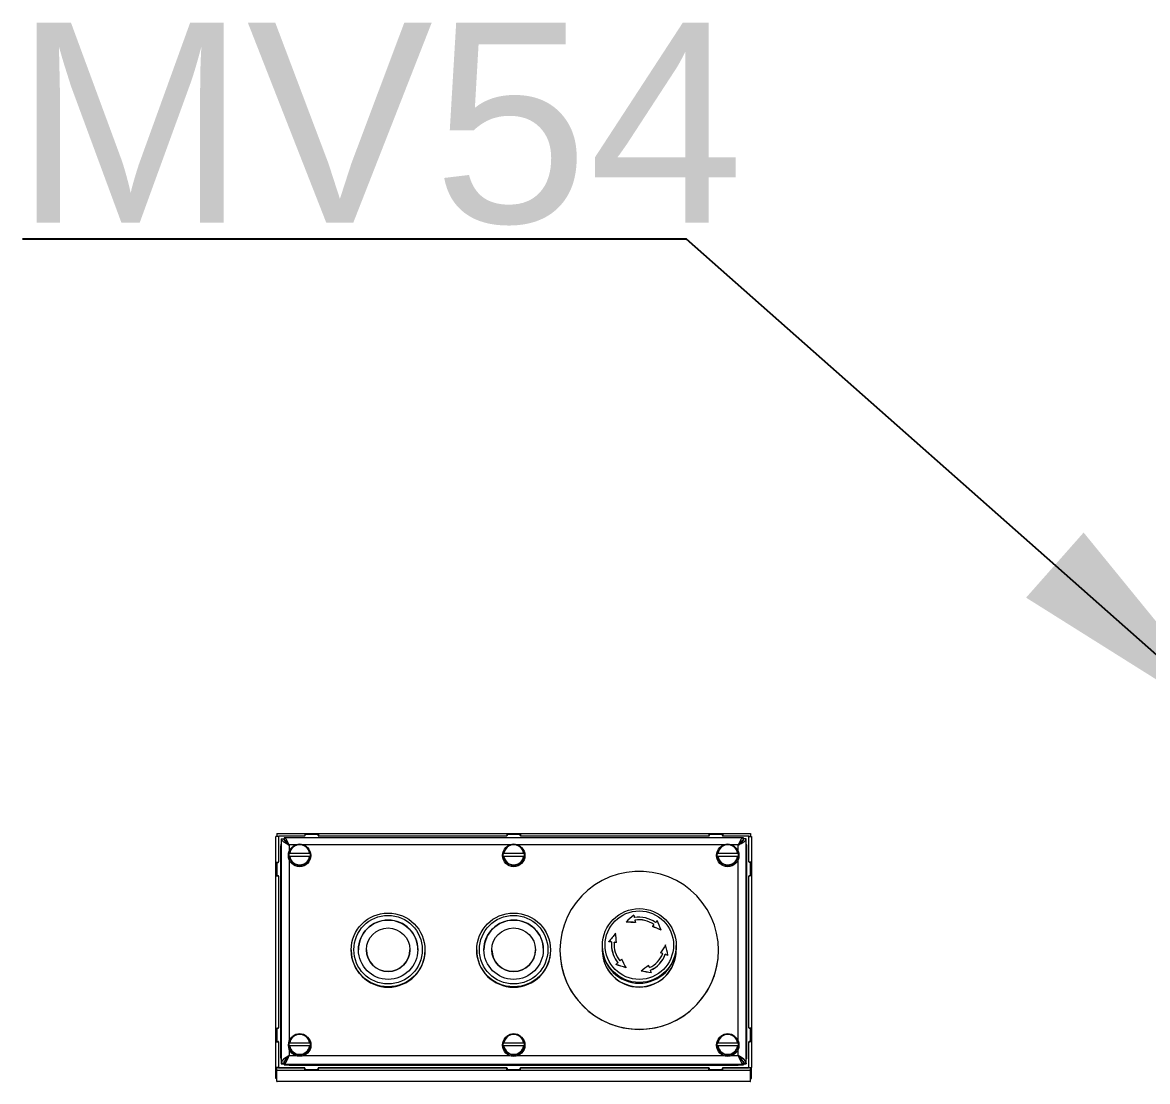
# Model space of a CAD drawing. Header units: millimetres. Extents: x -187347 to 135007, y -6415 to 292048.
# Drawn here: x -56448.2 to -56022.4, y 30405 to 30805.6 of the extents above; entities that cross this region are included whole.
import ezdxf

# ---------------------------------------------------------------- set-up
doc = ezdxf.new("R2010")
doc.units = ezdxf.units.MM
doc.header["$LTSCALE"] = 100
doc.layers.get('0').update_dxf_attribs({"lineweight": 18})
doc.layers.add('Layout Multivac', color=2, linetype='Continuous')
doc.styles.add('Arial_1', font='arial.ttf', dxfattribs={"height": 0.056895})
doc.styles.add('MEYN_DIM', font='')
doc.styles.get('MEYN_DIM').set_extended_font_data('Univers 45 Light')
doc.dimstyles.new('MEYN_SALES', dxfattribs={"dimtxt": 2, "dimasz": 1.5, "dimexe": 1, "dimexo": 0, "dimgap": 1, "dimtad": 1, "dimdsep": 46, "dimlunit": 6, "dimtxsty": 'MEYN_DIM', "dimcen": 1, "dimclrd": 4, "dimclre": 4, "dimclrt": 3, "dimadec": 0, "dimazin": 0, "dimtfac": 1, "dimtdec": 4, "dimtmove": 0, "dimatfit": 3, "dimfxl": 1, "dimtolj": 1, "dimarcsym": 0})

# ---------------------------------------------------------------- blocks, each defined once
blk = doc.blocks.new('I310 MD_right to left')
at = {"color": 0, "linetype": 'Continuous', "lineweight": 18}
for p, q in [((1978.52, -463.27), (1978.52, -467.42)), ((1978.52, -463.27), (2157.72, -463.27)), ((1978.67, -463.3), (1978.52, -463.27)), ((2157.72, -463.27), (2157.58, -463.3)), ((2157.72, -463.27), (2157.72, -467.42)), ((1978.52, -464.37), (1978.12, -464.37)), ((1978.12, -464.37), (1978.12, -468.52)), ((1978.52, -467.42), (1989.02, -467.42)), ((1978.52, -467.42), (1978.52, -468.42)), ((1989.02, -467.37), (1994.22, -467.37)), ((1989.02, -467.42), (1989.02, -467.37)), ((1989.02, -467.42), (1989.02, -468.39)), ((1989.12, -468.06), (1989.12, -467.97)), ((1989.12, -468.06), (1989.12, -468.26)), ((1989.32, -467.77), (1989.32, -467.86)), ((1993.92, -467.77), (1989.32, -467.77)), ((1993.92, -467.86), (1989.32, -467.86)), ((1993.92, -467.86), (1993.92, -467.77)), ((1994.12, -467.97), (1994.12, -468.06)), ((1994.12, -468.26), (1994.12, -468.06)), ((1994.22, -467.37), (1994.22, -467.42)), ((1994.22, -467.42), (2065.52, -467.42)), ((1994.22, -467.42), (1994.22, -468.39)), ((2065.52, -467.37), (2070.72, -467.37)), ((2065.52, -467.42), (2065.52, -467.37)), ((2065.52, -467.42), (2065.52, -468.39)), ((2065.62, -468.06), (2065.62, -467.97)), ((2065.62, -468.06), (2065.62, -468.26)), ((2065.82, -467.77), (2065.82, -467.86)), ((2070.42, -467.77), (2065.82, -467.77)), ((2070.42, -467.86), (2065.82, -467.86)), ((2070.42, -467.86), (2070.42, -467.77)), ((2070.62, -467.97), (2070.62, -468.06)), ((2070.62, -468.26), (2070.62, -468.06)), ((2070.72, -467.37), (2070.72, -467.42)), ((2070.72, -467.42), (2142.02, -467.42)), ((2070.72, -467.42), (2070.72, -468.39)), ((2142.02, -467.42), (2142.02, -467.37)), ((2142.02, -467.37), (2147.22, -467.37)), ((2142.02, -467.42), (2142.02, -468.39)), ((2142.12, -468.06), (2142.12, -467.97)), ((2142.12, -468.06), (2142.12, -468.26)), ((2142.32, -467.77), (2142.32, -467.86)), ((2146.92, -467.77), (2142.32, -467.77)), ((2146.92, -467.86), (2142.32, -467.86)), ((2146.92, -467.86), (2146.92, -467.77)), ((2147.12, -467.97), (2147.12, -468.06)), ((2147.12, -468.26), (2147.12, -468.06)), ((2147.22, -467.37), (2147.22, -467.42)), ((2147.22, -467.42), (2157.72, -467.42)), ((2147.22, -467.42), (2147.22, -468.39)), ((2157.72, -464.37), (2158.12, -464.37)), ((2157.72, -467.42), (2157.72, -468.42)), ((2158.12, -464.37), (2158.12, -468.52)), ((1979.12, -468.52), (1978.12, -468.52)), ((1978.12, -478.28), (1978.12, -468.52)), ((1978.52, -468.42), (1988.92, -468.42)), ((1979.12, -468.42), (1979.12, -468.52)), ((1979.12, -468.62), (1979.12, -468.52)), ((1979.12, -468.65), (1979.12, -468.62)), ((1979.12, -468.65), (1979.12, -478.22)), ((1979.32, -468.42), (1979.32, -468.45)), ((1988.92, -468.45), (1979.32, -468.45)), ((1980.02, -472.44), (1980.02, -472.53)), ((1980.02, -552.22), (1980.02, -472.53)), ((1981.12, -469.95), (1980.12, -469.95)), ((1981.12, -469.95), (1980.12, -469.95)), ((1980.12, -470.19), (1980.12, -469.95)), ((1980.12, -469.95), (1980.12, -469.95)), ((1980.12, -470.19), (1980.12, -555.06)), ((1980.12, -470.19), (1981.12, -470.19)), ((1981.12, -470.08), (1981.2, -470.02)), ((1981.22, -469.79), (1981.22, -469.56)), ((2155.02, -469.79), (1981.22, -469.79)), ((1981.22, -470.79), (1981.22, -469.79)), ((2154.82, -469.54), (1981.42, -469.54)), ((1983.12, -469.35), (1983.12, -469.44)), ((1983.12, -469.35), (2153.12, -469.35)), ((1983.12, -469.44), (2153.12, -469.44)), ((1988.92, -468.45), (1988.92, -468.42)), ((1994.32, -468.42), (2065.42, -468.42)), ((1994.32, -468.42), (1994.32, -468.45)), ((2065.42, -468.45), (1994.32, -468.45)), ((2065.42, -468.45), (2065.42, -468.42)), ((2070.82, -468.42), (2141.92, -468.42)), ((2070.82, -468.42), (2070.82, -468.45)), ((2141.92, -468.45), (2070.82, -468.45)), ((2141.92, -468.45), (2141.92, -468.42)), ((2147.32, -468.42), (2157.72, -468.42)), ((2147.32, -468.42), (2147.32, -468.45)), ((2156.92, -468.45), (2147.32, -468.45)), ((2153.12, -469.35), (2153.12, -469.44)), ((2155.02, -469.79), (2155.02, -469.56)), ((2155.02, -469.79), (2155.02, -470.79)), ((2155.05, -470.02), (2155.12, -470.08)), ((2156.12, -469.95), (2155.12, -469.95)), ((2156.12, -469.95), (2155.12, -469.95)), ((2156.12, -470.19), (2155.12, -470.19)), ((2156.12, -470.19), (2156.12, -469.95)), ((2156.12, -469.95), (2156.12, -469.95)), ((2156.12, -555.06), (2156.12, -470.19)), ((2156.22, -472.44), (2156.22, -472.53)), ((2156.22, -472.53), (2156.22, -552.22)), ((2156.92, -468.45), (2156.92, -468.42)), ((2157.12, -468.42), (2157.12, -468.52)), ((2157.12, -468.52), (2158.12, -468.52)), ((2157.12, -468.52), (2157.12, -468.62)), ((2157.12, -468.62), (2157.12, -468.65)), ((2157.12, -478.22), (2157.12, -468.65)), ((2158.12, -468.52), (2158.12, -478.28)), ((1985.69, -473.04), (1983.12, -473.04)), ((1983.12, -473.04), (1983.12, -475.59)), ((1983.39, -476.72), (1990.85, -476.72)), ((2066.69, -473.04), (1988.56, -473.04)), ((2064.39, -476.72), (2071.85, -476.72)), ((2147.69, -473.04), (2069.56, -473.04)), ((2145.39, -476.72), (2152.85, -476.72)), ((2153.12, -473.04), (2150.56, -473.04)), ((2153.12, -475.59), (2153.12, -473.04)), ((1978.12, -478.28), (1979.1, -478.28)), ((1978.12, -483.41), (1978.12, -478.28)), ((1978.52, -478.62), (1978.52, -478.53)), ((1978.52, -478.62), (1978.52, -483.2)), ((1978.72, -478.33), (1978.72, -478.42)), ((1978.92, -478.33), (1978.72, -478.33)), ((1978.92, -478.42), (1978.72, -478.42)), ((1978.92, -478.42), (1978.92, -478.33)), ((1983.07, -477.78), (1991.17, -477.78)), ((1983.12, -478.46), (1983.12, -547.32)), ((1990.85, -477.91), (1983.39, -477.91)), ((2064.07, -477.78), (2072.17, -477.78)), ((2071.85, -477.91), (2064.39, -477.91)), ((2145.07, -477.78), (2153.17, -477.78)), ((2152.85, -477.91), (2145.39, -477.91)), ((2153.12, -547.32), (2153.12, -478.46)), ((2158.12, -478.28), (2157.15, -478.28)), ((2157.32, -478.33), (2157.32, -478.42)), ((2157.52, -478.33), (2157.32, -478.33)), ((2157.52, -478.42), (2157.32, -478.42)), ((2157.52, -478.42), (2157.52, -478.33)), ((2157.72, -478.53), (2157.72, -478.62)), ((2157.72, -483.2), (2157.72, -478.62)), ((2158.12, -478.28), (2158.12, -483.41)), ((1978.12, -483.41), (1978.99, -483.41)), ((1978.12, -483.46), (1978.12, -483.41)), ((1978.12, -483.46), (1979.07, -483.46)), ((1978.12, -541.04), (1978.12, -483.46)), ((1978.72, -483.4), (1978.92, -483.4)), ((1979.12, -483.6), (1979.12, -540.98)), ((2157.12, -540.98), (2157.12, -483.6)), ((2158.12, -483.46), (2157.17, -483.46)), ((2158.12, -483.41), (2157.25, -483.41)), ((2157.32, -483.4), (2157.52, -483.4)), ((2158.12, -483.41), (2158.12, -483.46)), ((2158.12, -483.46), (2158.12, -541.04)), ((2015.98, -504.37), (2015.98, -504.41)), ((2019.94, -504.98), (2019.94, -505.03)), ((2025.62, -506.29), (2025.62, -506.34)), ((2029.43, -507.47), (2029.43, -507.51)), ((1990.62, -512.89), (1990.62, -512.9)), ((2006.62, -512.94), (2006.62, -513)), ((2006.62, -514.4), (2006.62, -514.72)), ((2009.77, -510.99), (2009.77, -511.03)), ((2010.75, -511.34), (2010.75, -511.38)), ((2012.55, -511.96), (2012.55, -512)), ((2031.12, -514.95), (2031.12, -514.91)), ((2034.62, -513), (2034.62, -512.94)), ((2034.62, -514.72), (2034.62, -514.4)), ((2050.62, -512.9), (2050.62, -512.89)), ((2054.12, -512.89), (2054.12, -513.04)), ((2056.87, -513.12), (2056.87, -513.12)), ((2059.87, -513.12), (2059.87, -513.12)), ((2076.37, -513.12), (2076.37, -513.12)), ((2079.37, -513.12), (2079.37, -513.12)), ((2082.12, -513.04), (2082.12, -512.89)), ((2101.62, -512.89), (2101.62, -513.04)), ((2104.37, -513.12), (2104.37, -513.12)), ((2107.37, -513.12), (2107.37, -513.12)), ((2123.87, -513.12), (2123.87, -513.12)), ((2126.87, -513.12), (2126.87, -513.12)), ((2129.62, -513.04), (2129.62, -512.89)), ((2029.19, -515.8), (2029.19, -515.84)), ((2030.07, -515.9), (2030.07, -515.95)), ((2032.09, -516.14), (2032.09, -516.18)), ((2012.33, -520.48), (2012.33, -520.53)), ((2015.6, -521.92), (2015.6, -521.96)), ((2022.06, -523.41), (2022.06, -523.45)), ((2025.62, -523.55), (2025.62, -523.59)), ((1978.12, -541.04), (1979.1, -541.04)), ((1978.12, -546.17), (1978.12, -541.04)), ((1978.52, -541.38), (1978.52, -541.29)), ((1978.52, -541.38), (1978.52, -545.96)), ((1978.72, -541.09), (1978.72, -541.18)), ((1978.92, -541.09), (1978.72, -541.09)), ((1978.92, -541.18), (1978.72, -541.18)), ((1978.92, -541.18), (1978.92, -541.09)), ((2158.12, -541.04), (2157.15, -541.04)), ((2157.32, -541.09), (2157.32, -541.18)), ((2157.52, -541.09), (2157.32, -541.09)), ((2157.52, -541.18), (2157.32, -541.18)), ((2157.52, -541.18), (2157.52, -541.09)), ((2157.72, -541.29), (2157.72, -541.38)), ((2157.72, -545.96), (2157.72, -541.38)), ((2158.12, -541.04), (2158.12, -546.17)), ((1978.12, -546.17), (1978.99, -546.17)), ((1978.12, -546.22), (1978.12, -546.17)), ((1978.12, -546.22), (1979.07, -546.22)), ((1978.12, -555.99), (1978.12, -546.22)), ((1978.72, -546.16), (1978.92, -546.16)), ((1979.12, -546.36), (1979.12, -555.92)), ((1983.39, -548.44), (1990.85, -548.44)), ((2064.39, -548.44), (2071.85, -548.44)), ((2145.39, -548.44), (2152.85, -548.44)), ((2157.12, -555.92), (2157.12, -546.36)), ((2158.12, -546.22), (2157.17, -546.22)), ((2158.12, -546.17), (2157.25, -546.17)), ((2157.32, -546.16), (2157.52, -546.16)), ((2158.12, -546.17), (2158.12, -546.22)), ((2158.12, -546.22), (2158.12, -555.99)), ((1982.53, -553.56), (1982.29, -553.34)), ((1983.07, -549.51), (1991.17, -549.51)), ((1983.12, -550.18), (1983.12, -552.74)), ((1983.12, -552.74), (1985.69, -552.74)), ((1990.85, -549.64), (1983.39, -549.64)), ((1988.56, -552.74), (2066.69, -552.74)), ((2064.07, -549.51), (2072.17, -549.51)), ((2071.85, -549.64), (2064.39, -549.64)), ((2069.56, -552.74), (2147.69, -552.74)), ((2145.07, -549.51), (2153.17, -549.51)), ((2152.85, -549.64), (2145.39, -549.64)), ((2150.56, -552.74), (2153.12, -552.74)), ((2153.12, -552.74), (2153.12, -550.18)), ((2153.95, -553.35), (2153.72, -553.56)), ((1979.12, -555.99), (1978.12, -555.99)), ((1978.52, -555.99), (1978.52, -556.08)), ((1979.21, -556.08), (1978.52, -556.08)), ((1978.52, -557.08), (1978.52, -556.08)), ((1989.02, -557.08), (1978.52, -557.08)), ((1979.12, -555.99), (1979.12, -555.92)), ((1979.32, -556.12), (1988.92, -556.12)), ((1980.12, -555.06), (1981.12, -555.06)), ((1981.22, -554.47), (1981.22, -555.46)), ((1981.22, -555.47), (2155.02, -555.47)), ((1981.42, -554.21), (1981.91, -554.21)), ((1989.02, -557.08), (1989.02, -556.15)), ((1994.22, -557.03), (1989.02, -557.03)), ((1989.12, -556.32), (1989.12, -556.52)), ((1989.32, -556.72), (1993.92, -556.72)), ((1994.12, -556.52), (1994.12, -556.32)), ((1994.22, -557.08), (1994.22, -556.15)), ((2065.52, -557.08), (1994.22, -557.08)), ((1994.32, -556.12), (2065.42, -556.12)), ((2065.52, -557.08), (2065.52, -556.15)), ((2070.72, -557.03), (2065.52, -557.03)), ((2065.62, -556.32), (2065.62, -556.52)), ((2065.82, -556.72), (2070.42, -556.72)), ((2070.62, -556.52), (2070.62, -556.32)), ((2070.72, -557.08), (2070.72, -556.15)), ((2142.02, -557.08), (2070.72, -557.08)), ((2070.82, -556.12), (2141.92, -556.12)), ((2142.02, -557.08), (2142.02, -556.15)), ((2147.22, -557.03), (2142.02, -557.03)), ((2142.12, -556.32), (2142.12, -556.52)), ((2142.32, -556.72), (2146.92, -556.72)), ((2147.12, -556.52), (2147.12, -556.32)), ((2147.22, -557.08), (2147.22, -556.15)), ((2157.72, -557.08), (2147.22, -557.08)), ((2147.32, -556.12), (2156.92, -556.12)), ((2154.33, -554.21), (2154.82, -554.21)), ((2155.02, -555.46), (2155.02, -554.47)), ((2156.12, -555.06), (2155.12, -555.06)), ((2157.72, -556.08), (2157.04, -556.08)), ((2157.12, -555.92), (2157.12, -555.99)), ((2157.12, -555.99), (2158.12, -555.99)), ((2157.72, -555.99), (2157.72, -556.08)), ((2157.72, -557.08), (2157.72, -556.08))]:
    blk.add_line(p, q, dxfattribs=at)
at = {"color": 0, "linetype": 'Continuous', "lineweight": 18, "flags": 128}
for points in [[(1980.02, -472.44), (1980.08, -471.84), (1980.12, -471.66)], [(1980.02, -472.53), (1980.08, -471.92), (1980.12, -471.75)], [(1980.12, -470.19), (1980.35, -470.94), (1981, -471.67), (1981.97, -472.37), (1983.12, -473.04)], [(1981.12, -470.17), (1981.4, -469.96), (1981.42, -469.94)], [(1983.12, -473.04), (1982.74, -472.1), (1982.3, -471.1), (1981.86, -470.33), (1981.42, -469.87), (1981.22, -469.79)], [(1981.9, -471.83), (1982.15, -471.56), (1982.19, -471.52)], [(1982.31, -471.7), (1982.29, -471.72), (1982.05, -471.98)], [(1982.06, -469.54), (1982.52, -469.41), (1983.12, -469.35)], [(1982.18, -472.12), (1982.29, -472), (1982.43, -471.87)], [(1982.34, -469.54), (1982.52, -469.5), (1983.12, -469.44)], [(2153.12, -469.35), (2153.73, -469.41), (2154.18, -469.54)], [(2153.12, -469.44), (2153.73, -469.5), (2153.9, -469.54)], [(2155.02, -469.79), (2154.55, -470.12), (2154.07, -470.85), (2153.6, -471.88), (2153.12, -473.04)], [(2153.12, -473.04), (2154.25, -472.39), (2155.21, -471.7), (2155.87, -470.98), (2156.12, -470.19)], [(2153.81, -471.87), (2153.95, -472), (2154.06, -472.11)], [(2154.19, -471.98), (2153.95, -471.72), (2153.93, -471.7)], [(2154.05, -471.52), (2154.09, -471.56), (2154.34, -471.82)], [(2154.82, -469.94), (2154.84, -469.96), (2155.12, -470.17)], [(2156.12, -471.66), (2156.16, -471.84), (2156.22, -472.44)], [(2156.12, -471.75), (2156.16, -471.92), (2156.22, -472.53)], [(1983.19, -476.7), (1983.15, -476.66), (1983.07, -476.58)], [(1991.17, -476.58), (1991.1, -476.66), (1991.05, -476.7)], [(2064.19, -476.7), (2064.15, -476.66), (2064.07, -476.58)], [(2072.17, -476.58), (2072.1, -476.66), (2072.05, -476.7)], [(2145.19, -476.7), (2145.15, -476.66), (2145.07, -476.58)], [(2153.17, -476.58), (2153.1, -476.66), (2153.05, -476.7)], [(1983.07, -477.78), (1983.15, -477.85), (1983.19, -477.89)], [(1991.05, -477.89), (1991.1, -477.85), (1991.17, -477.78)], [(2064.07, -477.78), (2064.15, -477.85), (2064.19, -477.89)], [(2072.05, -477.89), (2072.1, -477.85), (2072.17, -477.78)], [(2145.07, -477.78), (2145.15, -477.85), (2145.19, -477.89)], [(2153.05, -477.89), (2153.1, -477.85), (2153.17, -477.78)], [(2050.62, -512.9), (2050.45, -509.67), (2049.92, -506.47), (2049.05, -503.35), (2047.85, -500.35), (2046.33, -497.49), (2044.51, -494.81), (2042.4, -492.34), (2040.04, -490.12), (2037.46, -488.16), (2034.67, -486.49), (2031.73, -485.13), (2028.65, -484.1), (2025.48, -483.41), (2022.25, -483.06), (2019, -483.06), (2015.77, -483.41), (2012.6, -484.1), (2009.52, -485.13), (2006.57, -486.49), (2003.79, -488.16), (2001.2, -490.12), (1998.84, -492.34), (1996.74, -494.81), (1994.92, -497.49), (1993.4, -500.35), (1992.19, -503.35), (1991.32, -506.47), (1990.8, -509.67), (1990.62, -512.9), (1990.8, -516.13), (1991.32, -519.32), (1992.19, -522.44), (1993.4, -525.45), (1994.92, -528.3), (1996.74, -530.98), (1998.84, -533.45), (2001.2, -535.68), (2003.79, -537.63), (2006.57, -539.3), (2009.52, -540.66), (2012.6, -541.69), (2015.77, -542.39), (2019, -542.74), (2022.25, -542.74), (2025.48, -542.39), (2028.65, -541.69), (2031.73, -540.66), (2034.67, -539.3), (2037.46, -537.63), (2040.04, -535.68), (2042.4, -533.45), (2044.51, -530.98), (2046.33, -528.3), (2047.85, -525.45), (2049.05, -522.44), (2049.92, -519.32), (2050.45, -516.13), (2050.62, -512.9)], [(2030.07, -515.9), (2030.12, -514.96), (2030.12, -514.93)], [(2022.24, -524.3), (2022.22, -524.2), (2022.19, -524.09), (2022.17, -523.98), (2022.15, -523.88), (2022.13, -523.77), (2022.1, -523.67), (2022.08, -523.56), (2022.06, -523.45)], [(2022.66, -526.24), (2022.64, -526.11), (2022.61, -525.99), (2022.58, -525.87), (2022.56, -525.75), (2022.53, -525.62), (2022.5, -525.5), (2022.48, -525.38), (2022.45, -525.25)], [(1983.19, -548.43), (1983.15, -548.38), (1983.07, -548.31)], [(1991.17, -548.31), (1991.1, -548.38), (1991.05, -548.43)], [(2064.19, -548.43), (2064.15, -548.38), (2064.07, -548.31)], [(2072.17, -548.31), (2072.1, -548.38), (2072.05, -548.43)], [(2145.19, -548.43), (2145.15, -548.38), (2145.07, -548.31)], [(2153.17, -548.31), (2153.1, -548.38), (2153.05, -548.43)], [(1980.12, -553), (1980.08, -552.82), (1980.02, -552.22)], [(1983.12, -552.74), (1981.99, -553.35), (1981.03, -553.93), (1980.38, -554.49), (1980.12, -555.06)], [(1981.22, -555.46), (1981.7, -555.34), (1982.17, -554.77), (1982.65, -553.86), (1983.12, -552.74)], [(1983.07, -549.51), (1983.15, -549.58), (1983.19, -549.62)], [(1991.05, -549.62), (1991.1, -549.58), (1991.17, -549.51)], [(2064.07, -549.51), (2064.15, -549.58), (2064.19, -549.62)], [(2072.05, -549.62), (2072.1, -549.58), (2072.17, -549.51)], [(2145.07, -549.51), (2145.15, -549.58), (2145.19, -549.62)], [(2153.05, -549.62), (2153.1, -549.58), (2153.17, -549.51)], [(2153.12, -552.65), (2153.6, -553.4), (2154.07, -554.01), (2154.55, -554.38), (2155.02, -554.47)], [(2156.12, -555.06), (2155.9, -554.53), (2155.27, -553.98), (2154.33, -553.4), (2153.12, -552.74)], [(2153.12, -552.74), (2153.6, -553.86), (2154.07, -554.77), (2154.55, -555.34), (2155.02, -555.46)], [(2156.22, -552.22), (2156.16, -552.82), (2156.12, -553)], [(1981.42, -554.8), (1981.4, -554.79), (1981.19, -554.64)], [(2155.05, -554.64), (2154.84, -554.79), (2154.82, -554.8)]]:
    blk.add_lwpolyline(points, dxfattribs=at)
at = {"color": 0, "linetype": 'Continuous', "lineweight": 18}
for centre, radius in [((1987.13, -477.01), 4.25), ((2068.13, -477.01), 4.25), ((2149.12, -477.04), 4.25), ((2020.59, -514.71), 13.96), ((2020.59, -514.85), 12.95), ((2068.16, -513.04), 13.96), ((2068.16, -513.12), 12.96), ((2068.15, -513.12), 11.22), ((2115.66, -513.04), 13.96), ((2115.66, -513.12), 12.96), ((2115.65, -513.12), 11.22), ((2068.15, -513.12), 8.23), ((2115.65, -513.12), 8.23), ((1987.13, -548.74), 4.25), ((2068.13, -548.74), 4.25), ((2149.13, -548.74), 4.25)]:
    blk.add_circle(centre, radius, dxfattribs=at)
for centre, radius, start, end in [((1988.92, -468.25), 0.2, 269.891, 359.8906), ((1988.92, -468.17), 0.199, 299.8596, 359.9511), ((1989.32, -467.97), 0.2, 89.891, 179.8906), ((1989.32, -468.06), 0.2, 89.891, 179.8906), ((1993.92, -467.97), 0.2, 0.1094, 90.109), ((1993.92, -468.06), 0.2, 0.1094, 90.109), ((1994.32, -468.17), 0.199, 180.0489, 240.1404), ((1994.32, -468.25), 0.2, 180.1094, 270.109), ((2065.42, -468.25), 0.2, 269.891, 359.8906), ((2065.42, -468.17), 0.199, 299.8596, 359.9511), ((2065.82, -467.97), 0.2, 89.891, 179.8906), ((2065.82, -468.06), 0.2, 89.891, 179.8906), ((2070.42, -467.97), 0.2, 0.1094, 90.109), ((2070.42, -468.06), 0.2, 0.1094, 90.109), ((2070.82, -468.17), 0.199, 180.0489, 240.1404), ((2070.82, -468.25), 0.2, 180.1094, 270.109), ((2141.92, -468.25), 0.2, 269.891, 359.8906), ((2141.92, -468.17), 0.199, 299.8596, 359.9511), ((2142.32, -467.97), 0.2, 89.891, 179.8906), ((2142.32, -468.06), 0.2, 89.891, 179.8906), ((2146.92, -467.97), 0.2, 0.1094, 90.109), ((2146.92, -468.06), 0.2, 0.1094, 90.109), ((2147.32, -468.17), 0.199, 180.0489, 240.1404), ((2147.32, -468.25), 0.2, 180.1094, 270.109), ((1979.32, -468.57), 0.199, 132.3472, 179.9697), ((1979.32, -468.65), 0.2, 89.891, 179.8906), ((1985.31, -469.26), 4.29, 192.4515, 239.3184), ((1981.37, -470.12), 0.589, 85.1662, 104.7959), ((1979.29, -474.33), 4.03, 22.4706, 61.4383), ((2156.96, -474.34), 4.05, 118.6267, 157.4808), ((2151.23, -469.42), 3.97, 301.2357, 348.7781), ((2154.87, -470.12), 0.589, 75.2041, 94.8338), ((2156.92, -468.65), 0.2, 0.1094, 90.109), ((2156.92, -468.57), 0.199, 0.0258, 47.6573), ((1987.09, -477.18), 4.06, 171.5375, 188.4625), ((1987.12, -477.31), 3.98, 8.8492, 171.1508), ((1983.34, -476.13), 0.588, 255.58, 275.3973), ((1987.12, -477.33), 3.78, 9.3108, 170.6892), ((1990.89, -475.87), 0.841, 267.6063, 281.4164), ((1987.15, -477.18), 4.06, 351.5375, 8.4625), ((2068.09, -477.18), 4.06, 171.5375, 188.4625), ((2068.12, -477.31), 3.98, 8.8492, 171.1508), ((2064.34, -476.13), 0.588, 255.58, 275.3973), ((2068.12, -477.33), 3.78, 9.3108, 170.6892), ((2071.89, -475.87), 0.841, 267.6063, 281.4164), ((2068.15, -477.18), 4.06, 351.5375, 8.4625), ((2149.09, -477.18), 4.06, 171.5375, 188.4625), ((2149.12, -477.31), 3.98, 8.8492, 171.1508), ((2145.34, -476.13), 0.588, 255.58, 275.3973), ((2149.12, -477.33), 3.78, 9.3108, 170.6892), ((2152.89, -475.87), 0.841, 267.6063, 281.4164), ((2149.15, -477.18), 4.06, 351.5375, 8.4625), ((1978.72, -478.53), 0.2, 89.891, 179.8906), ((1978.72, -478.62), 0.2, 89.891, 179.8906), ((1978.92, -478.22), 0.2, 269.891, 359.8906), ((1978.92, -478.13), 0.2, 269.9841, 310.1927), ((1987.12, -477.28), 3.98, 188.8492, 351.1508), ((1983.36, -477.07), 0.841, 258.5836, 272.3937), ((1987.12, -477.3), 3.78, 189.3108, 350.6892), ((1990.91, -477.33), 0.588, 264.6027, 284.42), ((2068.12, -477.28), 3.98, 188.8492, 351.1508), ((2064.36, -477.07), 0.841, 258.5836, 272.3937), ((2068.12, -477.3), 3.78, 189.3108, 350.6892), ((2071.91, -477.33), 0.588, 264.6027, 284.42), ((2149.12, -477.28), 3.98, 188.8492, 351.1508), ((2145.36, -477.07), 0.841, 258.5836, 272.3937), ((2149.12, -477.3), 3.78, 189.3108, 350.6892), ((2152.91, -477.33), 0.588, 264.6027, 284.42), ((2157.32, -478.22), 0.2, 180.1094, 270.109), ((2157.32, -478.13), 0.2, 229.8073, 270.0159), ((2157.52, -478.53), 0.2, 0.1094, 90.109), ((2157.52, -478.62), 0.2, 0.1094, 90.109), ((1978.72, -483.2), 0.2, 180.1094, 270.109), ((1978.92, -483.6), 0.2, 0.1094, 90.109), ((2020.62, -512.98), 30, 0.1729, 179.8271), ((2157.32, -483.6), 0.2, 89.891, 179.8906), ((2157.52, -483.2), 0.2, 269.891, 359.8906), ((2020.62, -512.98), 14, 0.1736, 179.8264), ((2020.62, -513.04), 14, 357.2857, 182.7143), ((2020.62, -514.45), 14, 0.1736, 179.8264), ((2068.12, -512.93), 14, 0.1736, 179.8264), ((2115.62, -512.93), 14, 0.1736, 179.8264), ((2020.59, -514.93), 10.48, 113.7889, 159.9127), ((2020.59, -514.98), 10.48, 113.7889, 159.9127), ((2020.6, -515), 9.48, 113.9943, 159.7087), ((2086.22, -66.38), 443.58, 260.8889, 261.4063), ((3092.71, -80.77), 1157.07, 201.47724, 201.52943), ((2086.22, -66.42), 443.58, 260.8889, 261.4063), ((3121.61, -69.35), 1188.15, 201.57909, 201.62267), ((1683.68, -60.36), 557.49, 306.7284, 307.0966), ((2161.6, -72.49), 454.62, 252.5969, 253.0994), ((2896.86, -61.56), 978.21, 207.04489, 207.25487), ((2161.6, -72.53), 454.62, 252.5969, 253.0994), ((2068.12, -513.14), 8.25, 0.1693, 179.8307), ((2115.62, -513.14), 8.25, 0.1693, 179.8307), ((1626.68, -74.92), 591.06, 312.6665, 312.75381), ((2020.68, -514.98), 9.44, 354.1121, 39.9401), ((1638.53, -87.71), 573.62, 312.85337, 312.95815), ((2020.69, -514.91), 10.44, 0.0114, 40.1442), ((2020.69, -514.96), 10.43, 353.9062, 40.146), ((2155.5, -97.19), 438.71, 250.5996, 250.7356), ((4053.38, -71.04), 2090.44, 192.15051, 192.26075), ((2155.5, -97.23), 438.71, 250.5996, 250.7356), ((1344.93, -79.22), 795.63, 326.79249, 327.04709), ((2160.61, -82.51), 454.25, 250.8646, 250.9775), ((2160.61, -82.56), 454.25, 250.8646, 250.9775), ((2068.12, -513.08), 11.25, 180.1621, 359.8379), ((2115.62, -513.08), 11.25, 180.1621, 359.8379), ((2080.33, -93.99), 424.89, 263.0871, 263.2067), ((5688.78, -85.35), 3684.82, 186.70902, 186.76387), ((2080.33, -94.04), 424.89, 263.0871, 263.2067), ((1468.13, -76.24), 715.25, 321.72014, 322.04216), ((2078.33, -110.98), 407.78, 263.3437, 263.4884), ((2078.33, -111.03), 407.78, 263.3437, 263.4884), ((2209.2, -76.23), 485.93, 246.0988, 246.5209), ((3072.93, -95.61), 1142.56, 201.83289, 202.03108), ((2209.2, -76.27), 485.93, 246.0988, 246.5209), ((1533.14, -133.7), 619.28, 320.90928, 321.0028), ((2020.62, -514.88), 10.53, 234.0388, 279.9871), ((1508.12, -113.47), 651.47, 321.09099, 321.16784), ((2020.62, -514.87), 9.53, 234.2436, 279.7824), ((2020.62, -514.91), 9.53, 234.2436, 279.7824), ((2041.23, -81.16), 442.66, 267.5176, 267.9795), ((2041.23, -81.2), 442.66, 267.5176, 267.9795), ((1639.96, -94.71), 576.78, 311.56813, 311.96231), ((1978.72, -541.29), 0.2, 89.891, 179.8906), ((1978.72, -541.38), 0.2, 89.891, 179.8906), ((1978.92, -540.98), 0.2, 269.891, 359.8906), ((1978.92, -540.89), 0.2, 269.9841, 310.1927), ((2157.32, -540.98), 0.2, 180.1094, 270.109), ((2157.32, -540.89), 0.2, 229.8073, 270.0159), ((2157.52, -541.29), 0.2, 0.1094, 90.109), ((2157.52, -541.38), 0.2, 0.1094, 90.109), ((1978.72, -545.96), 0.2, 180.1094, 270.109), ((1978.92, -546.36), 0.2, 0.1094, 90.109), ((1987.09, -548.91), 4.06, 171.5375, 188.4625), ((1987.12, -549.04), 3.98, 8.8492, 171.1508), ((1983.34, -547.86), 0.588, 255.58, 275.3973), ((1987.12, -549.05), 3.78, 9.3108, 170.6892), ((1990.89, -547.6), 0.841, 267.6063, 281.4164), ((1987.15, -548.91), 4.06, 351.5375, 8.4625), ((2068.09, -548.91), 4.06, 171.5375, 188.4625), ((2068.12, -549.04), 3.98, 8.8492, 171.1508), ((2064.34, -547.86), 0.588, 255.58, 275.3973), ((2068.12, -549.05), 3.78, 9.3108, 170.6892), ((2071.89, -547.6), 0.841, 267.6063, 281.4164), ((2068.15, -548.91), 4.06, 351.5375, 8.4625), ((2149.09, -548.91), 4.06, 171.5375, 188.4625), ((2149.12, -549.04), 3.98, 8.8492, 171.1508), ((2145.34, -547.86), 0.588, 255.58, 275.3973), ((2149.12, -549.05), 3.78, 9.3108, 170.6892), ((2152.89, -547.6), 0.841, 267.6063, 281.4164), ((2149.15, -548.91), 4.06, 351.5375, 8.4625), ((2157.32, -546.36), 0.2, 89.891, 179.8906), ((2157.52, -545.96), 0.2, 269.891, 359.8906), ((1984.84, -556.19), 3.88, 119.6353, 163.1024), ((1980.43, -551.76), 2.84, 288.419, 341.6951), ((1987.12, -549.01), 3.98, 188.8492, 351.1508), ((1983.36, -548.8), 0.841, 258.5836, 272.3937), ((1987.12, -549.03), 3.78, 189.3108, 350.6892), ((1990.91, -549.05), 0.588, 264.6027, 284.42), ((2068.12, -549.01), 3.98, 188.8492, 351.1508), ((2064.36, -548.8), 0.841, 258.5836, 272.3937), ((2068.12, -549.03), 3.78, 189.3108, 350.6892), ((2071.91, -549.05), 0.588, 264.6027, 284.42), ((2149.12, -549.01), 3.98, 188.8492, 351.1508), ((2145.36, -548.8), 0.841, 258.5836, 272.3937), ((2149.12, -549.03), 3.78, 189.3108, 350.6892), ((2152.91, -549.05), 0.588, 264.6027, 284.42), ((2151.14, -556.41), 4.2, 18.6385, 58.5373), ((1979.32, -555.92), 0.2, 180.1094, 270.109), ((1988.92, -556.32), 0.2, 0.1094, 90.109), ((1989.32, -556.52), 0.2, 180.1094, 270.109), ((1993.92, -556.52), 0.2, 269.891, 359.8906), ((1994.32, -556.32), 0.2, 89.891, 179.8906), ((2065.42, -556.32), 0.2, 0.1094, 90.109), ((2065.82, -556.52), 0.2, 180.1094, 270.109), ((2070.42, -556.52), 0.2, 269.891, 359.8906), ((2070.82, -556.32), 0.2, 89.891, 179.8906), ((2141.92, -556.32), 0.2, 0.1094, 90.109), ((2142.32, -556.52), 0.2, 180.1094, 270.109), ((2146.92, -556.52), 0.2, 269.891, 359.8906), ((2147.32, -556.32), 0.2, 89.891, 179.8906), ((2156.92, -555.92), 0.2, 269.891, 359.8906)]:
    blk.add_arc(centre, radius, start, end, dxfattribs=at)

msp = doc.modelspace()

# ---------------------------------------------------------------- block references
at = {"layer": 'Layout Multivac', "rotation": 180}
msp.add_blockref('I310 MD_right to left', (-54194.18, 29941.68, 3.45), dxfattribs=at)

# ---------------------------------------------------------------- texts
at = {"layer": 'Layout Multivac', "linetype": 'Continuous', "style": 'Arial_1'}
msp.add_text('MV54', height=75.727, dxfattribs=at).set_placement((-56451.51, 30729.83, -3.45))

# ---------------------------------------------------------------- leaders
at = {"layer": 'Layout Multivac', "linetype": 'Continuous'}
msp.add_leader([(-55982.58, 30534.08, -3.45), (-56196.95, 30723.54, -3.45), (-56448.19, 30723.54, -3.45)], dimstyle='MEYN_SALES', override={"dimasz": 100}, dxfattribs=at)

doc.saveas('drawing.dxf')
